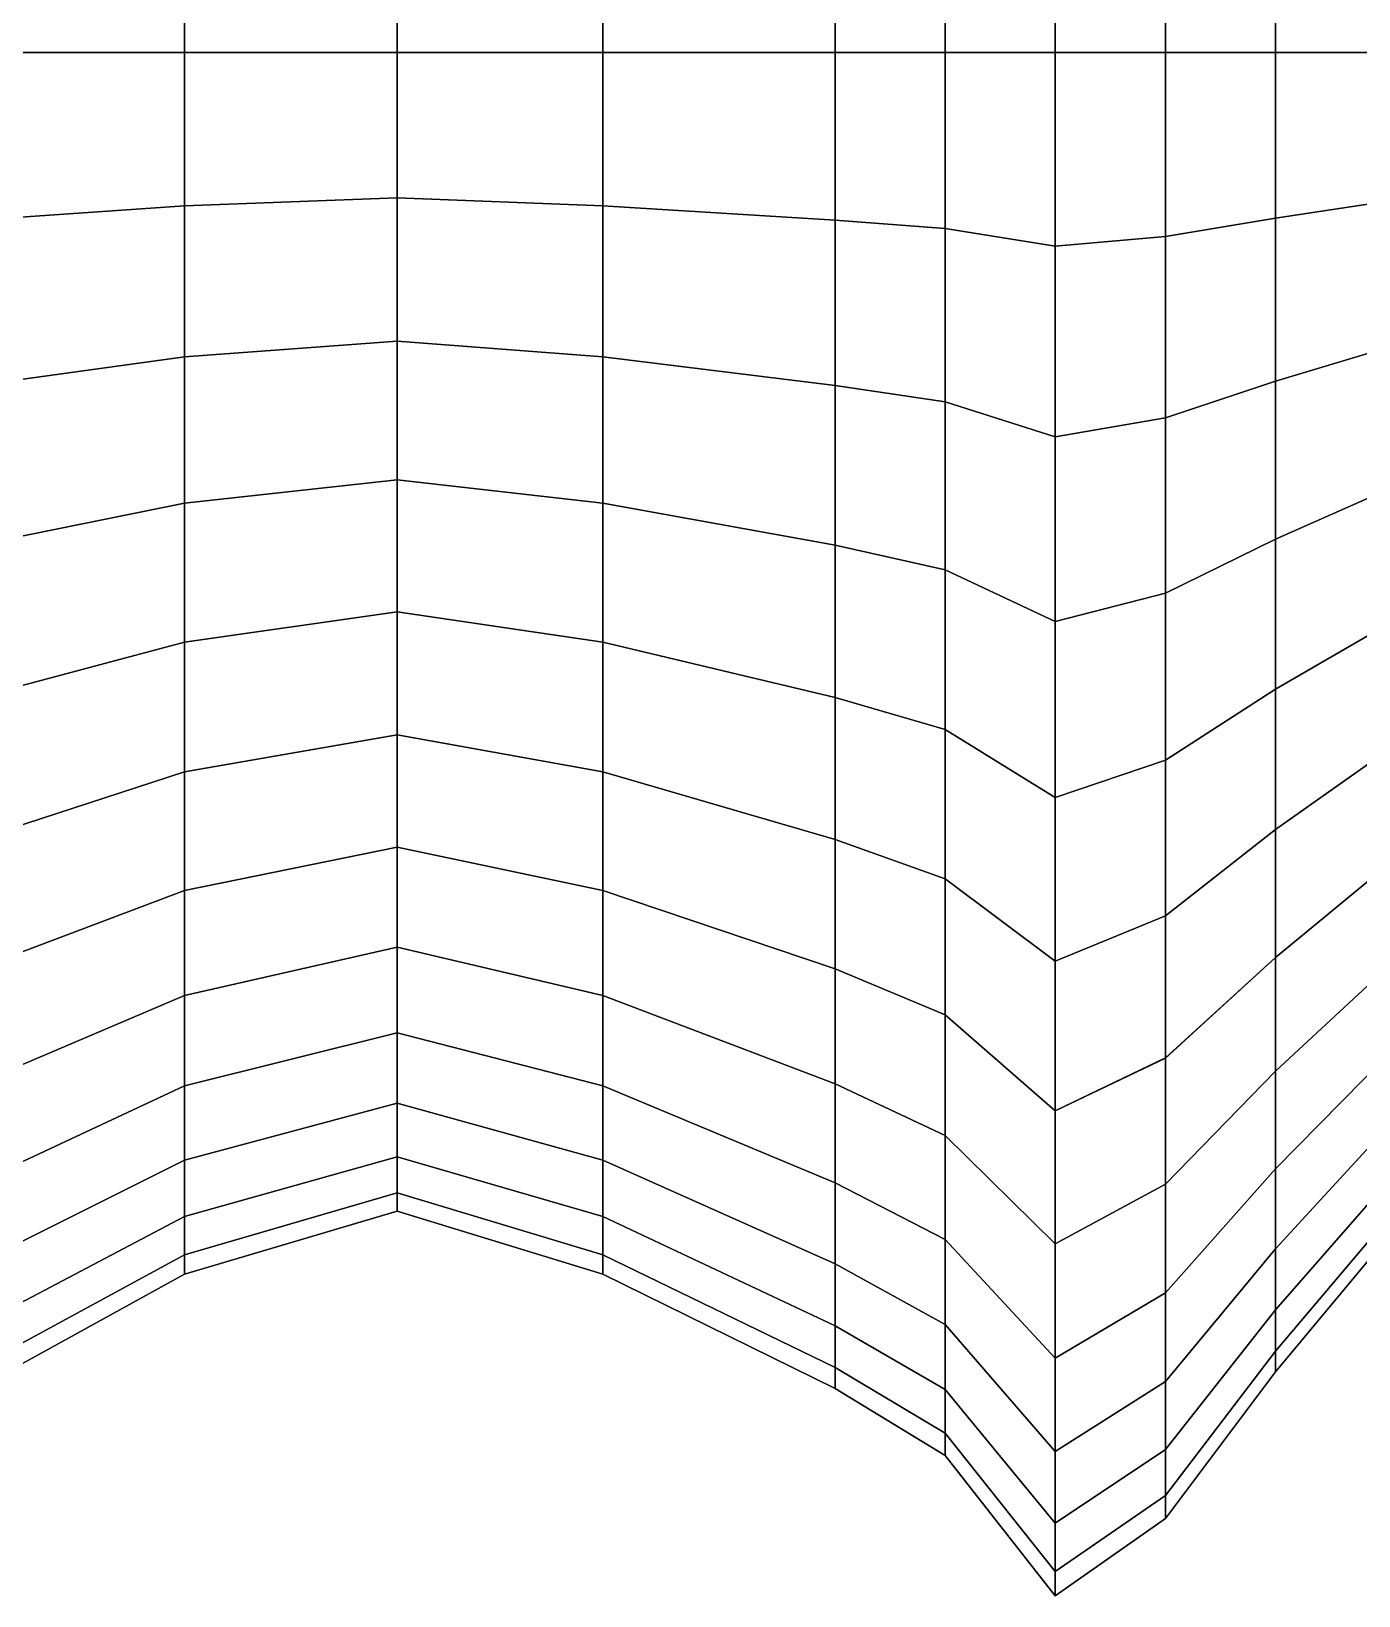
# Model space of a CAD drawing. Extents: x -4.7 to 8.2, y 0.4 to 1.1.
# Drawn here: x 7.7063 to 7.9437, y 0.4828 to 0.7627 of the extents above; entities that cross this region are included whole.
import ezdxf

# ---------------------------------------------------------------- set-up
doc = ezdxf.new("R2010")
doc.units = 0

msp = doc.modelspace()

# ---------------------------------------------------------------- linework, layer by layer
at = {"layer": 'polySurface8', "color": 253}
for points in [[(7.86979, 0.75889, 2.00209), (7.86979, 0.79041, 2.00407), (7.88947, 0.79356, 1.97912), (7.88947, 0.75889, 1.97694)], [(7.86979, 0.79041, 2.50304), (7.86979, 0.75889, 2.50502), (7.88947, 0.75889, 2.53017), (7.88947, 0.79356, 2.52799)], [(7.88947, 0.75889, 1.97694), (7.88947, 0.79356, 1.97912), (7.90916, 0.79183, 1.99284), (7.90916, 0.75889, 1.99077)], [(7.88947, 0.79356, 2.52799), (7.88947, 0.75889, 2.53017), (7.90916, 0.75889, 2.51634), (7.90916, 0.79183, 2.51426)], [(7.8501, 0.75889, 2.01406), (7.8501, 0.78891, 2.01595), (7.86979, 0.79041, 2.00407), (7.86979, 0.75889, 2.00209)], [(7.8501, 0.78891, 2.49116), (7.8501, 0.75889, 2.49304), (7.86979, 0.75889, 2.50502), (7.86979, 0.79041, 2.50304)], [(7.90916, 0.75889, 1.99077), (7.90916, 0.79183, 1.99284), (7.92884, 0.78853, 2.01891), (7.92884, 0.75889, 2.01705)], [(7.90916, 0.79183, 2.51426), (7.90916, 0.75889, 2.51634), (7.92884, 0.75889, 2.49006), (7.92884, 0.78853, 2.48819)], [(7.69654, 0.75889, 2.01406), (7.69654, 0.78891, 2.01595), (7.73373, 0.78634, 2.03629), (7.73373, 0.75889, 2.03457)], [(7.69654, 0.78891, 2.49116), (7.69654, 0.75889, 2.49305), (7.73373, 0.75889, 2.47254), (7.73373, 0.78634, 2.47081)], [(7.73373, 0.75889, 2.03457), (7.73373, 0.78634, 2.03629), (7.77175, 0.78493, 2.04748), (7.77175, 0.75889, 2.04585)], [(7.73373, 0.78634, 2.47081), (7.73373, 0.75889, 2.47254), (7.77175, 0.75889, 2.46126), (7.77175, 0.78493, 2.45962)], [(7.77175, 0.75889, 2.04585), (7.77175, 0.78493, 2.04748), (7.80853, 0.78634, 2.03629), (7.80853, 0.75889, 2.03457)], [(7.77175, 0.78493, 2.45962), (7.77175, 0.75889, 2.46126), (7.80853, 0.75889, 2.47254), (7.80853, 0.78634, 2.47081)], [(7.80853, 0.75889, 2.03457), (7.80853, 0.78634, 2.03629), (7.8501, 0.78891, 2.01595), (7.8501, 0.75889, 2.01406)], [(7.80853, 0.78634, 2.47081), (7.80853, 0.75889, 2.47254), (7.8501, 0.75889, 2.49304), (7.8501, 0.78891, 2.49116)], [(7.92884, 0.75889, 2.01705), (7.92884, 0.78853, 2.01891), (7.94853, 0.78557, 2.04238), (7.94853, 0.75889, 2.0407)], [(7.92884, 0.78853, 2.48819), (7.92884, 0.75889, 2.49006), (7.94853, 0.75889, 2.46641), (7.94853, 0.78557, 2.46473)], [(7.69654, 0.72888, 2.01595), (7.69654, 0.75889, 2.01406), (7.73373, 0.75889, 2.03457), (7.73373, 0.73145, 2.03629)], [(7.69654, 0.75889, 2.49305), (7.69654, 0.72888, 2.49116), (7.73373, 0.73145, 2.47081), (7.73373, 0.75889, 2.47254)], [(7.73373, 0.73145, 2.03629), (7.73373, 0.75889, 2.03457), (7.77175, 0.75889, 2.04585), (7.77175, 0.73286, 2.04748)], [(7.73373, 0.75889, 2.47254), (7.73373, 0.73145, 2.47081), (7.77175, 0.73286, 2.45962), (7.77175, 0.75889, 2.46126)], [(7.77175, 0.73286, 2.04748), (7.77175, 0.75889, 2.04585), (7.80853, 0.75889, 2.03457), (7.80853, 0.73145, 2.03629)], [(7.77175, 0.75889, 2.46126), (7.77175, 0.73286, 2.45962), (7.80853, 0.73145, 2.47081), (7.80853, 0.75889, 2.47254)], [(7.80853, 0.73145, 2.03629), (7.80853, 0.75889, 2.03457), (7.8501, 0.75889, 2.01406), (7.8501, 0.72888, 2.01595)], [(7.80853, 0.75889, 2.47254), (7.80853, 0.73145, 2.47081), (7.8501, 0.72888, 2.49116), (7.8501, 0.75889, 2.49304)], [(7.8501, 0.72888, 2.01595), (7.8501, 0.75889, 2.01406), (7.86979, 0.75889, 2.00209), (7.86979, 0.72737, 2.00407)], [(7.8501, 0.75889, 2.49304), (7.8501, 0.72888, 2.49116), (7.86979, 0.72738, 2.50304), (7.86979, 0.75889, 2.50502)], [(7.86979, 0.72737, 2.00407), (7.86979, 0.75889, 2.00209), (7.88947, 0.75889, 1.97694), (7.88947, 0.72422, 1.97912)], [(7.86979, 0.75889, 2.50502), (7.86979, 0.72738, 2.50304), (7.88947, 0.72422, 2.52799), (7.88947, 0.75889, 2.53017)], [(7.88947, 0.72422, 1.97912), (7.88947, 0.75889, 1.97694), (7.90916, 0.75889, 1.99077), (7.90916, 0.72596, 1.99284)], [(7.88947, 0.75889, 2.53017), (7.88947, 0.72422, 2.52799), (7.90916, 0.72596, 2.51426), (7.90916, 0.75889, 2.51634)], [(7.90916, 0.72596, 1.99284), (7.90916, 0.75889, 1.99077), (7.92884, 0.75889, 2.01705), (7.92884, 0.72925, 2.01891)], [(7.90916, 0.75889, 2.51634), (7.90916, 0.72596, 2.51426), (7.92884, 0.72925, 2.48819), (7.92884, 0.75889, 2.49006)], [(7.92884, 0.72925, 2.01891), (7.92884, 0.75889, 2.01705), (7.94853, 0.75889, 2.0407), (7.94853, 0.73221, 2.04238)], [(7.92884, 0.75889, 2.49006), (7.92884, 0.72925, 2.48819), (7.94853, 0.73222, 2.46473), (7.94853, 0.75889, 2.46641)], [(7.69654, 0.69933, 2.02158), (7.69654, 0.72888, 2.01595), (7.73373, 0.73145, 2.03629), (7.73373, 0.70443, 2.04145)], [(7.69654, 0.72888, 2.49116), (7.69654, 0.69933, 2.48552), (7.73373, 0.70443, 2.46566), (7.73373, 0.73145, 2.47081)], [(7.73373, 0.70443, 2.04145), (7.73373, 0.73145, 2.03629), (7.77175, 0.73286, 2.04748), (7.77175, 0.70724, 2.05237)], [(7.73373, 0.73145, 2.47081), (7.73373, 0.70443, 2.46566), (7.77175, 0.70724, 2.45473), (7.77175, 0.73286, 2.45962)], [(7.77175, 0.70724, 2.05237), (7.77175, 0.73286, 2.04748), (7.80853, 0.73145, 2.03629), (7.80853, 0.70443, 2.04145)], [(7.77175, 0.73286, 2.45962), (7.77175, 0.70724, 2.45473), (7.80853, 0.70443, 2.46566), (7.80853, 0.73145, 2.47081)], [(7.80853, 0.70443, 2.04145), (7.80853, 0.73145, 2.03629), (7.8501, 0.72888, 2.01595), (7.8501, 0.69933, 2.02158)], [(7.80853, 0.73145, 2.47081), (7.80853, 0.70443, 2.46566), (7.8501, 0.69933, 2.48552), (7.8501, 0.72888, 2.49116)], [(7.92884, 0.72925, 2.48819), (7.92884, 0.70008, 2.48263), (7.94853, 0.70596, 2.45972), (7.94853, 0.73222, 2.46473)], [(7.92884, 0.70008, 2.02448), (7.92884, 0.72925, 2.01891), (7.94853, 0.73221, 2.04238), (7.94853, 0.70596, 2.04738)], [(7.8501, 0.69933, 2.02158), (7.8501, 0.72888, 2.01595), (7.86979, 0.72737, 2.00407), (7.86979, 0.69636, 2.00999)], [(7.8501, 0.72888, 2.49116), (7.8501, 0.69933, 2.48552), (7.86979, 0.69636, 2.49712), (7.86979, 0.72738, 2.50304)], [(7.90916, 0.69354, 1.99902), (7.90916, 0.72596, 1.99284), (7.92884, 0.72925, 2.01891), (7.92884, 0.70008, 2.02448)], [(7.90916, 0.72596, 2.51426), (7.90916, 0.69354, 2.50808), (7.92884, 0.70008, 2.48263), (7.92884, 0.72925, 2.48819)], [(7.86979, 0.72738, 2.50304), (7.86979, 0.69636, 2.49712), (7.88947, 0.6901, 2.52148), (7.88947, 0.72422, 2.52799)], [(7.86979, 0.69636, 2.00999), (7.86979, 0.72737, 2.00407), (7.88947, 0.72422, 1.97912), (7.88947, 0.6901, 1.98563)], [(7.88947, 0.6901, 1.98563), (7.88947, 0.72422, 1.97912), (7.90916, 0.72596, 1.99284), (7.90916, 0.69354, 1.99902)], [(7.88947, 0.72422, 2.52799), (7.88947, 0.6901, 2.52148), (7.90916, 0.69354, 2.50808), (7.90916, 0.72596, 2.51426)], [(7.73373, 0.70443, 2.46566), (7.73373, 0.67828, 2.45716), (7.77175, 0.68243, 2.44667), (7.77175, 0.70724, 2.45473)], [(7.73373, 0.67828, 2.04994), (7.73373, 0.70443, 2.04145), (7.77175, 0.70724, 2.05237), (7.77175, 0.68243, 2.06043)], [(7.77175, 0.70724, 2.45473), (7.77175, 0.68243, 2.44667), (7.80853, 0.67828, 2.45716), (7.80853, 0.70443, 2.46566)], [(7.77175, 0.68243, 2.06043), (7.77175, 0.70724, 2.05237), (7.80853, 0.70443, 2.04145), (7.80853, 0.67828, 2.04994)], [(7.92884, 0.70008, 2.48263), (7.92884, 0.67183, 2.47345), (7.94853, 0.68054, 2.45146), (7.94853, 0.70596, 2.45972)], [(7.92884, 0.67183, 2.03366), (7.92884, 0.70008, 2.02448), (7.94853, 0.70596, 2.04738), (7.94853, 0.68054, 2.05564)], [(7.69654, 0.69933, 2.48552), (7.69654, 0.67073, 2.47623), (7.73373, 0.67828, 2.45716), (7.73373, 0.70443, 2.46566)], [(7.69654, 0.67073, 2.03088), (7.69654, 0.69933, 2.02158), (7.73373, 0.70443, 2.04145), (7.73373, 0.67828, 2.04994)], [(7.80853, 0.70443, 2.46566), (7.80853, 0.67828, 2.45716), (7.8501, 0.67073, 2.47623), (7.8501, 0.69933, 2.48552)], [(7.80853, 0.67828, 2.04994), (7.80853, 0.70443, 2.04145), (7.8501, 0.69933, 2.02158), (7.8501, 0.67073, 2.03088)], [(7.90916, 0.69354, 2.50808), (7.90916, 0.66216, 2.49788), (7.92884, 0.67183, 2.47345), (7.92884, 0.70008, 2.48263)], [(7.90916, 0.66216, 2.00922), (7.90916, 0.69354, 1.99902), (7.92884, 0.70008, 2.02448), (7.92884, 0.67183, 2.03366)], [(7.8501, 0.69933, 2.48552), (7.8501, 0.67073, 2.47623), (7.86979, 0.66632, 2.48736), (7.86979, 0.69636, 2.49712)], [(7.8501, 0.67073, 2.03088), (7.8501, 0.69933, 2.02158), (7.86979, 0.69636, 2.00999), (7.86979, 0.66632, 2.01974)], [(7.86979, 0.69636, 2.49712), (7.86979, 0.66632, 2.48736), (7.88947, 0.65706, 2.51074), (7.88947, 0.6901, 2.52148)], [(7.86979, 0.66632, 2.01974), (7.86979, 0.69636, 2.00999), (7.88947, 0.6901, 1.98563), (7.88947, 0.65706, 1.99636)], [(7.88947, 0.6901, 2.52148), (7.88947, 0.65706, 2.51074), (7.90916, 0.66216, 2.49788), (7.90916, 0.69354, 2.50808)], [(7.88947, 0.65706, 1.99636), (7.88947, 0.6901, 1.98563), (7.90916, 0.69354, 1.99902), (7.90916, 0.66216, 2.00922)], [(7.73373, 0.67828, 2.45716), (7.73373, 0.6534, 2.44545), (7.77175, 0.65883, 2.43557), (7.77175, 0.68243, 2.44667)], [(7.73373, 0.6534, 2.06165), (7.73373, 0.67828, 2.04994), (7.77175, 0.68243, 2.06043), (7.77174, 0.65883, 2.07154)], [(7.77174, 0.65883, 2.07154), (7.77175, 0.68243, 2.06043), (7.80853, 0.67828, 2.04994), (7.80853, 0.6534, 2.06165)], [(7.77175, 0.68243, 2.44667), (7.77175, 0.65883, 2.43557), (7.80853, 0.6534, 2.44545), (7.80853, 0.67828, 2.45716)], [(7.92884, 0.67183, 2.47345), (7.92884, 0.64496, 2.4608), (7.94853, 0.65635, 2.44008), (7.94853, 0.68054, 2.45146)], [(7.92884, 0.64496, 2.0463), (7.92884, 0.67183, 2.03366), (7.94853, 0.68054, 2.05564), (7.94853, 0.65635, 2.06703)], [(7.69654, 0.67073, 2.47623), (7.69654, 0.64352, 2.46342), (7.73373, 0.6534, 2.44545), (7.73373, 0.67828, 2.45716)], [(7.69654, 0.64352, 2.04368), (7.69654, 0.67073, 2.03088), (7.73373, 0.67828, 2.04994), (7.73373, 0.6534, 2.06165)], [(7.80853, 0.67828, 2.45716), (7.80853, 0.6534, 2.44545), (7.8501, 0.64352, 2.46342), (7.8501, 0.67073, 2.47623)], [(7.80853, 0.6534, 2.06165), (7.80853, 0.67828, 2.04994), (7.8501, 0.67073, 2.03088), (7.8501, 0.64352, 2.04368)], [(7.90916, 0.66216, 2.49788), (7.90916, 0.6323, 2.48383), (7.92884, 0.64496, 2.4608), (7.92884, 0.67183, 2.47345)], [(7.90916, 0.6323, 2.02327), (7.90916, 0.66216, 2.00922), (7.92884, 0.67183, 2.03366), (7.92884, 0.64496, 2.0463)], [(7.8501, 0.67073, 2.47623), (7.8501, 0.64352, 2.46342), (7.86979, 0.63775, 2.47391), (7.86979, 0.66632, 2.48736)], [(7.8501, 0.64352, 2.04368), (7.8501, 0.67073, 2.03088), (7.86979, 0.66632, 2.01974), (7.86979, 0.63775, 2.03319)], [(7.86979, 0.66632, 2.48736), (7.86979, 0.63775, 2.47391), (7.88947, 0.62563, 2.49595), (7.88947, 0.65706, 2.51074)], [(7.86979, 0.63775, 2.03319), (7.86979, 0.66632, 2.01974), (7.88947, 0.65706, 1.99636), (7.88947, 0.62563, 2.01115)], [(7.88947, 0.65706, 2.51074), (7.88947, 0.62563, 2.49595), (7.90916, 0.6323, 2.48383), (7.90916, 0.66216, 2.49788)], [(7.88947, 0.62563, 2.01115), (7.88947, 0.65706, 1.99636), (7.90916, 0.66216, 2.00922), (7.90916, 0.6323, 2.02327)], [(7.73373, 0.6534, 2.44545), (7.73373, 0.63018, 2.43072), (7.77175, 0.63681, 2.42159), (7.77175, 0.65883, 2.43557)], [(7.73373, 0.63018, 2.07639), (7.73373, 0.6534, 2.06165), (7.77174, 0.65883, 2.07154), (7.77174, 0.63681, 2.08551)], [(7.77174, 0.63681, 2.08551), (7.77174, 0.65883, 2.07154), (7.80853, 0.6534, 2.06165), (7.80853, 0.63018, 2.07639)], [(7.77175, 0.65883, 2.43557), (7.77175, 0.63681, 2.42159), (7.80853, 0.63018, 2.43072), (7.80853, 0.6534, 2.44545)], [(7.92884, 0.64496, 2.4608), (7.92884, 0.61988, 2.44489), (7.94853, 0.63378, 2.42576), (7.94853, 0.65635, 2.44008)], [(7.92884, 0.61988, 2.06222), (7.92884, 0.64496, 2.0463), (7.94853, 0.65635, 2.06703), (7.94853, 0.63378, 2.08135)], [(7.69654, 0.64352, 2.46342), (7.69654, 0.61812, 2.44731), (7.73373, 0.63018, 2.43072), (7.73373, 0.6534, 2.44545)], [(7.69654, 0.61812, 2.0598), (7.69654, 0.64352, 2.04368), (7.73373, 0.6534, 2.06165), (7.73373, 0.63018, 2.07639)], [(7.80853, 0.6534, 2.44545), (7.80853, 0.63018, 2.43072), (7.8501, 0.61812, 2.44731), (7.8501, 0.64352, 2.46342)], [(7.80853, 0.63018, 2.07639), (7.80853, 0.6534, 2.06165), (7.8501, 0.64352, 2.04368), (7.8501, 0.61812, 2.0598)], [(7.90916, 0.6323, 2.48383), (7.90916, 0.60443, 2.46615), (7.92884, 0.61988, 2.44489), (7.92884, 0.64496, 2.4608)], [(7.90916, 0.60443, 2.04096), (7.90916, 0.6323, 2.02327), (7.92884, 0.64496, 2.0463), (7.92884, 0.61988, 2.06222)], [(7.8501, 0.64352, 2.46342), (7.8501, 0.61812, 2.44731), (7.86979, 0.61108, 2.45699), (7.86979, 0.63775, 2.47391)], [(7.8501, 0.61812, 2.0598), (7.8501, 0.64352, 2.04368), (7.86979, 0.63775, 2.03319), (7.86979, 0.61108, 2.05011)], [(7.73373, 0.63018, 2.43072), (7.73373, 0.60899, 2.41319), (7.77175, 0.61671, 2.40496), (7.77175, 0.63681, 2.42159)], [(7.73373, 0.60899, 2.09392), (7.73373, 0.63018, 2.07639), (7.77174, 0.63681, 2.08551), (7.77174, 0.61671, 2.10214)], [(7.77174, 0.61671, 2.10214), (7.77174, 0.63681, 2.08551), (7.80853, 0.63018, 2.07639), (7.80853, 0.60899, 2.09392)], [(7.77175, 0.63681, 2.42159), (7.77175, 0.61671, 2.40496), (7.80853, 0.60899, 2.41319), (7.80853, 0.63018, 2.43072)], [(7.86979, 0.63775, 2.47391), (7.86979, 0.61108, 2.45699), (7.88947, 0.5963, 2.47734), (7.88947, 0.62563, 2.49595)], [(7.86979, 0.61108, 2.05011), (7.86979, 0.63775, 2.03319), (7.88947, 0.62563, 2.01115), (7.88947, 0.5963, 2.02977)], [(7.92884, 0.61988, 2.44489), (7.92884, 0.59699, 2.42596), (7.94853, 0.61318, 2.40872), (7.94853, 0.63378, 2.42576)], [(7.92884, 0.59699, 2.08115), (7.92884, 0.61988, 2.06222), (7.94853, 0.63378, 2.08135), (7.94853, 0.61318, 2.09839)], [(7.69654, 0.61812, 2.44731), (7.69654, 0.59495, 2.42814), (7.73373, 0.60899, 2.41319), (7.73373, 0.63018, 2.43072)], [(7.69654, 0.59495, 2.07897), (7.69654, 0.61812, 2.0598), (7.73373, 0.63018, 2.07639), (7.73373, 0.60899, 2.09392)], [(7.80853, 0.63018, 2.43072), (7.80853, 0.60899, 2.41319), (7.8501, 0.59495, 2.42813), (7.8501, 0.61812, 2.44731)], [(7.80853, 0.60899, 2.09392), (7.80853, 0.63018, 2.07639), (7.8501, 0.61812, 2.0598), (7.8501, 0.59495, 2.07897)], [(7.88947, 0.62563, 2.49595), (7.88947, 0.5963, 2.47734), (7.90916, 0.60443, 2.46615), (7.90916, 0.6323, 2.48383)], [(7.88947, 0.5963, 2.02977), (7.88947, 0.62563, 2.01115), (7.90916, 0.6323, 2.02327), (7.90916, 0.60443, 2.04096)], [(7.90916, 0.60443, 2.46615), (7.90916, 0.57901, 2.44511), (7.92884, 0.59699, 2.42596), (7.92884, 0.61988, 2.44489)], [(7.90916, 0.579, 2.06199), (7.90916, 0.60443, 2.04096), (7.92884, 0.61988, 2.06222), (7.92884, 0.59699, 2.08115)], [(7.73373, 0.60899, 2.41319), (7.73373, 0.59016, 2.39314), (7.77175, 0.59885, 2.38595), (7.77175, 0.61671, 2.40496)], [(7.73373, 0.59016, 2.11397), (7.73373, 0.60899, 2.09392), (7.77174, 0.61671, 2.10214), (7.77174, 0.59885, 2.12116)], [(7.77174, 0.59885, 2.12116), (7.77174, 0.61671, 2.10214), (7.80853, 0.60899, 2.09392), (7.80853, 0.59016, 2.11397)], [(7.77175, 0.61671, 2.40496), (7.77175, 0.59885, 2.38595), (7.80853, 0.59016, 2.39314), (7.80853, 0.60899, 2.41319)], [(7.8501, 0.61812, 2.44731), (7.8501, 0.59495, 2.42813), (7.86979, 0.58675, 2.43686), (7.86979, 0.61108, 2.45699)], [(7.8501, 0.59495, 2.07897), (7.8501, 0.61812, 2.0598), (7.86979, 0.61108, 2.05011), (7.86979, 0.58675, 2.07024)], [(7.92884, 0.59699, 2.42596), (7.92884, 0.57666, 2.40431), (7.94853, 0.59489, 2.38923), (7.94853, 0.61318, 2.40872)], [(7.92884, 0.57666, 2.1028), (7.92884, 0.59699, 2.08115), (7.94853, 0.61318, 2.09839), (7.94853, 0.59489, 2.11787)], [(7.86979, 0.61108, 2.45699), (7.86979, 0.58675, 2.43686), (7.88947, 0.56954, 2.45519), (7.88947, 0.5963, 2.47734)], [(7.86979, 0.58675, 2.07024), (7.86979, 0.61108, 2.05011), (7.88947, 0.5963, 2.02977), (7.88947, 0.56954, 2.05191)], [(7.69654, 0.59495, 2.42814), (7.69654, 0.57436, 2.40621), (7.73373, 0.59016, 2.39314), (7.73373, 0.60899, 2.41319)], [(7.69654, 0.57436, 2.10089), (7.69654, 0.59495, 2.07897), (7.73373, 0.60899, 2.09392), (7.73373, 0.59016, 2.11397)], [(7.80853, 0.60899, 2.41319), (7.80853, 0.59016, 2.39314), (7.8501, 0.57436, 2.40621), (7.8501, 0.59495, 2.42813)], [(7.80853, 0.59016, 2.11397), (7.80853, 0.60899, 2.09392), (7.8501, 0.59495, 2.07897), (7.8501, 0.57436, 2.10089)], [(7.88947, 0.5963, 2.47734), (7.88947, 0.56954, 2.45519), (7.90916, 0.57901, 2.44511), (7.90916, 0.60443, 2.46615)], [(7.88947, 0.56954, 2.05191), (7.88947, 0.5963, 2.02977), (7.90916, 0.60443, 2.04096), (7.90916, 0.579, 2.06199)], [(7.73373, 0.59016, 2.39314), (7.73373, 0.574, 2.37089), (7.77175, 0.58352, 2.36485), (7.77175, 0.59885, 2.38595)], [(7.73373, 0.574, 2.13621), (7.73373, 0.59016, 2.11397), (7.77174, 0.59885, 2.12116), (7.77174, 0.58352, 2.14226)], [(7.77174, 0.58352, 2.14226), (7.77174, 0.59885, 2.12116), (7.80853, 0.59016, 2.11397), (7.80853, 0.574, 2.13621)], [(7.77175, 0.59885, 2.38595), (7.77175, 0.58352, 2.36485), (7.80853, 0.574, 2.37089), (7.80853, 0.59016, 2.39314)], [(7.90916, 0.57901, 2.44511), (7.90916, 0.55642, 2.42106), (7.92884, 0.57666, 2.40431), (7.92884, 0.59699, 2.42596)], [(7.90916, 0.55641, 2.08605), (7.90916, 0.579, 2.06199), (7.92884, 0.59699, 2.08115), (7.92884, 0.57666, 2.1028)], [(7.8501, 0.59495, 2.42813), (7.8501, 0.57436, 2.40621), (7.86979, 0.56513, 2.41384), (7.86979, 0.58675, 2.43686)], [(7.8501, 0.57436, 2.10089), (7.8501, 0.59495, 2.07897), (7.86979, 0.58675, 2.07024), (7.86979, 0.56513, 2.09326)], [(7.92884, 0.57666, 2.40431), (7.92884, 0.55921, 2.38028), (7.94853, 0.57917, 2.36761), (7.94853, 0.59489, 2.38923)], [(7.92884, 0.5592, 2.12683), (7.92884, 0.57666, 2.1028), (7.94853, 0.59489, 2.11787), (7.94853, 0.57917, 2.1395)], [(7.69654, 0.57436, 2.40621), (7.69654, 0.55668, 2.38188), (7.73373, 0.574, 2.37089), (7.73373, 0.59016, 2.39314)], [(7.69654, 0.55668, 2.12523), (7.69654, 0.57436, 2.10089), (7.73373, 0.59016, 2.11397), (7.73373, 0.574, 2.13621)], [(7.80853, 0.59016, 2.39314), (7.80853, 0.574, 2.37089), (7.8501, 0.55668, 2.38188), (7.8501, 0.57436, 2.40621)], [(7.80853, 0.574, 2.13621), (7.80853, 0.59016, 2.11397), (7.8501, 0.57436, 2.10089), (7.8501, 0.55668, 2.12523)], [(7.86979, 0.58675, 2.43686), (7.86979, 0.56513, 2.41384), (7.88947, 0.54576, 2.42987), (7.88947, 0.56954, 2.45519)], [(7.86979, 0.56513, 2.09326), (7.86979, 0.58675, 2.07024), (7.88947, 0.56954, 2.05191), (7.88947, 0.54576, 2.07723)], [(7.73373, 0.574, 2.37089), (7.73373, 0.56075, 2.34679), (7.77175, 0.57095, 2.34199), (7.77175, 0.58352, 2.36485)], [(7.73373, 0.56075, 2.16031), (7.73373, 0.574, 2.13621), (7.77174, 0.58352, 2.14226), (7.77175, 0.57095, 2.16512)], [(7.77175, 0.57095, 2.16512), (7.77174, 0.58352, 2.14226), (7.80853, 0.574, 2.13621), (7.80853, 0.56075, 2.16031)], [(7.77175, 0.58352, 2.36485), (7.77175, 0.57095, 2.34199), (7.80853, 0.56075, 2.34679), (7.80853, 0.574, 2.37089)], [(7.88947, 0.56954, 2.45519), (7.88947, 0.54576, 2.42987), (7.90916, 0.55642, 2.42106), (7.90916, 0.57901, 2.44511)], [(7.88947, 0.54576, 2.07723), (7.88947, 0.56954, 2.05191), (7.90916, 0.579, 2.06199), (7.90916, 0.55641, 2.08605)], [(7.90916, 0.55642, 2.42106), (7.90916, 0.53702, 2.39436), (7.92884, 0.55921, 2.38028), (7.92884, 0.57666, 2.40431)], [(7.90916, 0.53702, 2.11275), (7.90916, 0.55641, 2.08605), (7.92884, 0.57666, 2.1028), (7.92884, 0.5592, 2.12683)], [(7.92884, 0.55921, 2.38028), (7.92884, 0.5449, 2.35425), (7.94853, 0.5663, 2.34418), (7.94853, 0.57917, 2.36761)], [(7.92884, 0.5449, 2.15285), (7.92884, 0.5592, 2.12683), (7.94853, 0.57917, 2.1395), (7.94853, 0.5663, 2.16292)], [(7.69654, 0.55668, 2.38188), (7.69654, 0.54219, 2.35552), (7.73373, 0.56075, 2.34679), (7.73373, 0.574, 2.37089)], [(7.69654, 0.54219, 2.15158), (7.69654, 0.55668, 2.12523), (7.73373, 0.574, 2.13621), (7.73373, 0.56075, 2.16031)], [(7.80853, 0.574, 2.37089), (7.80853, 0.56075, 2.34679), (7.8501, 0.54219, 2.35552), (7.8501, 0.55668, 2.38188)], [(7.80853, 0.56075, 2.16031), (7.80853, 0.574, 2.13621), (7.8501, 0.55668, 2.12523), (7.8501, 0.54219, 2.15158)], [(7.8501, 0.57436, 2.40621), (7.8501, 0.55668, 2.38188), (7.86979, 0.54657, 2.3883), (7.86979, 0.56513, 2.41384)], [(7.8501, 0.55668, 2.12523), (7.8501, 0.57436, 2.10089), (7.86979, 0.56513, 2.09326), (7.86979, 0.54657, 2.11881)], [(7.73373, 0.56075, 2.34679), (7.73373, 0.55063, 2.32122), (7.77175, 0.56135, 2.31774), (7.77175, 0.57095, 2.34199)], [(7.73373, 0.55063, 2.18588), (7.73373, 0.56075, 2.16031), (7.77175, 0.57095, 2.16512), (7.77175, 0.56135, 2.18937)], [(7.77175, 0.57095, 2.34199), (7.77175, 0.56135, 2.31774), (7.80853, 0.55063, 2.32122), (7.80853, 0.56075, 2.34679)], [(7.77175, 0.56135, 2.18937), (7.77175, 0.57095, 2.16512), (7.80853, 0.56075, 2.16031), (7.80853, 0.55063, 2.18588)], [(7.92884, 0.5449, 2.35425), (7.92884, 0.53396, 2.32664), (7.94853, 0.55646, 2.31933), (7.94853, 0.5663, 2.34418)], [(7.92884, 0.53396, 2.18047), (7.92884, 0.5449, 2.15285), (7.94853, 0.5663, 2.16292), (7.94853, 0.55646, 2.18778)], [(7.86979, 0.56513, 2.41384), (7.86979, 0.54657, 2.3883), (7.88947, 0.52534, 2.40177), (7.88947, 0.54576, 2.42987)], [(7.86979, 0.54657, 2.11881), (7.86979, 0.56513, 2.09326), (7.88947, 0.54576, 2.07723), (7.88947, 0.52534, 2.10533)], [(7.69654, 0.54219, 2.35552), (7.69654, 0.53112, 2.32756), (7.73373, 0.55063, 2.32122), (7.73373, 0.56075, 2.34679)], [(7.69654, 0.53112, 2.17955), (7.69654, 0.54219, 2.15158), (7.73373, 0.56075, 2.16031), (7.73373, 0.55063, 2.18588)], [(7.73373, 0.55063, 2.32122), (7.73373, 0.54379, 2.29459), (7.77175, 0.55487, 2.29247), (7.77175, 0.56135, 2.31774)], [(7.73373, 0.54379, 2.21252), (7.73373, 0.55063, 2.18588), (7.77175, 0.56135, 2.18937), (7.77175, 0.55487, 2.21463)], [(7.77175, 0.56135, 2.31774), (7.77175, 0.55487, 2.29247), (7.80853, 0.54379, 2.29459), (7.80853, 0.55063, 2.32122)], [(7.77175, 0.55487, 2.21463), (7.77175, 0.56135, 2.18937), (7.80853, 0.55063, 2.18588), (7.80853, 0.54379, 2.21252)], [(7.80853, 0.56075, 2.34679), (7.80853, 0.55063, 2.32122), (7.8501, 0.53112, 2.32756), (7.8501, 0.54219, 2.35552)], [(7.80853, 0.55063, 2.18588), (7.80853, 0.56075, 2.16031), (7.8501, 0.54219, 2.15158), (7.8501, 0.53112, 2.17954)], [(7.90916, 0.53702, 2.39436), (7.90916, 0.52112, 2.36544), (7.92884, 0.5449, 2.35425), (7.92884, 0.55921, 2.38028)], [(7.90916, 0.52112, 2.14166), (7.90916, 0.53702, 2.11275), (7.92884, 0.5592, 2.12683), (7.92884, 0.5449, 2.15285)], [(7.73373, 0.54379, 2.29459), (7.73373, 0.54034, 2.2673), (7.77175, 0.5516, 2.26659), (7.77175, 0.55487, 2.29247)], [(7.73373, 0.54034, 2.2398), (7.73373, 0.54379, 2.21252), (7.77175, 0.55487, 2.21463), (7.77175, 0.5516, 2.24051)], [(7.77175, 0.55487, 2.29247), (7.77175, 0.5516, 2.26659), (7.80853, 0.54034, 2.2673), (7.80853, 0.54379, 2.29459)], [(7.77175, 0.5516, 2.24051), (7.77175, 0.55487, 2.21463), (7.80853, 0.54379, 2.21252), (7.80853, 0.54034, 2.2398)], [(7.8501, 0.55668, 2.38188), (7.8501, 0.54219, 2.35552), (7.86979, 0.53136, 2.36062), (7.86979, 0.54657, 2.3883)], [(7.8501, 0.54219, 2.15158), (7.8501, 0.55668, 2.12523), (7.86979, 0.54657, 2.11881), (7.86979, 0.53136, 2.14648)], [(7.88947, 0.54576, 2.42987), (7.88947, 0.52534, 2.40177), (7.90916, 0.53702, 2.39436), (7.90916, 0.55642, 2.42106)], [(7.88947, 0.52534, 2.10533), (7.88947, 0.54576, 2.07723), (7.90916, 0.55641, 2.08605), (7.90916, 0.53702, 2.11275)], [(7.92884, 0.53396, 2.32664), (7.92884, 0.52658, 2.29787), (7.94853, 0.54981, 2.29344), (7.94853, 0.55646, 2.31933)], [(7.92884, 0.52658, 2.20924), (7.92884, 0.53396, 2.18047), (7.94853, 0.55646, 2.18778), (7.94853, 0.54981, 2.21367)], [(7.73373, 0.54034, 2.2673), (7.73373, 0.54034, 2.2398), (7.77175, 0.5516, 2.24051), (7.77175, 0.5516, 2.26659)], [(7.77175, 0.5516, 2.26659), (7.77175, 0.5516, 2.24051), (7.80853, 0.54034, 2.2398), (7.80853, 0.54034, 2.2673)], [(7.69654, 0.53112, 2.32756), (7.69654, 0.52364, 2.29843), (7.73373, 0.54379, 2.29459), (7.73373, 0.55063, 2.32122)], [(7.69654, 0.52364, 2.20868), (7.69654, 0.53112, 2.17955), (7.73373, 0.55063, 2.18588), (7.73373, 0.54379, 2.21252)], [(7.80853, 0.55063, 2.32122), (7.80853, 0.54379, 2.29459), (7.8501, 0.52364, 2.29843), (7.8501, 0.53112, 2.32756)], [(7.80853, 0.54379, 2.21252), (7.80853, 0.55063, 2.18588), (7.8501, 0.53112, 2.17954), (7.8501, 0.52364, 2.20868)], [(7.92884, 0.52658, 2.29787), (7.92884, 0.52285, 2.2684), (7.94853, 0.54646, 2.26692), (7.94853, 0.54981, 2.29344)], [(7.92884, 0.52285, 2.2387), (7.92884, 0.52658, 2.20924), (7.94853, 0.54981, 2.21367), (7.94853, 0.54646, 2.24019)], [(7.86979, 0.54657, 2.3883), (7.86979, 0.53136, 2.36062), (7.88947, 0.50861, 2.37133), (7.88947, 0.52534, 2.40177)], [(7.86979, 0.53136, 2.14648), (7.86979, 0.54657, 2.11881), (7.88947, 0.52534, 2.10533), (7.88947, 0.5086, 2.13578)], [(7.92884, 0.52285, 2.2684), (7.92884, 0.52285, 2.2387), (7.94853, 0.54646, 2.24019), (7.94853, 0.54646, 2.26692)], [(7.69654, 0.52364, 2.29843), (7.69654, 0.51987, 2.26859), (7.73373, 0.54034, 2.2673), (7.73373, 0.54379, 2.29459)], [(7.69654, 0.51987, 2.23851), (7.69654, 0.52364, 2.20868), (7.73373, 0.54379, 2.21252), (7.73373, 0.54034, 2.2398)], [(7.80853, 0.54379, 2.29459), (7.80853, 0.54034, 2.2673), (7.8501, 0.51987, 2.26859), (7.8501, 0.52364, 2.29843)], [(7.80853, 0.54034, 2.2398), (7.80853, 0.54379, 2.21252), (7.8501, 0.52364, 2.20868), (7.8501, 0.51987, 2.23851)], [(7.90916, 0.52112, 2.36544), (7.90916, 0.50897, 2.33476), (7.92884, 0.53396, 2.32664), (7.92884, 0.5449, 2.35425)], [(7.90916, 0.50897, 2.17235), (7.90916, 0.52112, 2.14166), (7.92884, 0.5449, 2.15285), (7.92884, 0.53396, 2.18047)], [(7.69654, 0.51987, 2.26859), (7.69654, 0.51987, 2.23851), (7.73373, 0.54034, 2.2398), (7.73373, 0.54034, 2.2673)], [(7.80853, 0.54034, 2.2673), (7.80853, 0.54034, 2.2398), (7.8501, 0.51987, 2.23851), (7.8501, 0.51987, 2.26859)], [(7.8501, 0.54219, 2.35552), (7.8501, 0.53112, 2.32756), (7.86979, 0.51973, 2.33126), (7.86979, 0.53136, 2.36062)], [(7.8501, 0.53112, 2.17954), (7.8501, 0.54219, 2.15158), (7.86979, 0.53136, 2.14648), (7.86979, 0.51973, 2.17584)], [(7.88947, 0.52534, 2.40177), (7.88947, 0.50861, 2.37133), (7.90916, 0.52112, 2.36544), (7.90916, 0.53702, 2.39436)], [(7.88947, 0.5086, 2.13578), (7.88947, 0.52534, 2.10533), (7.90916, 0.53702, 2.11275), (7.90916, 0.52112, 2.14166)], [(7.90916, 0.50897, 2.33476), (7.90916, 0.50076, 2.30279), (7.92884, 0.52658, 2.29787), (7.92884, 0.53396, 2.32664)], [(7.90916, 0.50076, 2.20431), (7.90916, 0.50897, 2.17235), (7.92884, 0.53396, 2.18047), (7.92884, 0.52658, 2.20924)], [(7.8501, 0.53112, 2.32756), (7.8501, 0.52364, 2.29843), (7.86979, 0.51188, 2.30067), (7.86979, 0.51973, 2.33126)], [(7.8501, 0.52364, 2.20868), (7.8501, 0.53112, 2.17954), (7.86979, 0.51973, 2.17584), (7.86979, 0.51188, 2.20643)], [(7.86979, 0.53136, 2.36062), (7.86979, 0.51973, 2.33126), (7.88947, 0.49582, 2.33903), (7.88947, 0.50861, 2.37133)], [(7.86979, 0.51973, 2.17584), (7.86979, 0.53136, 2.14648), (7.88947, 0.5086, 2.13578), (7.88947, 0.49582, 2.16807)], [(7.90916, 0.50076, 2.30279), (7.90916, 0.49663, 2.27005), (7.92884, 0.52285, 2.2684), (7.92884, 0.52658, 2.29787)], [(7.90916, 0.49663, 2.23705), (7.90916, 0.50076, 2.20431), (7.92884, 0.52658, 2.20924), (7.92884, 0.52285, 2.2387)], [(7.8501, 0.52364, 2.29843), (7.8501, 0.51987, 2.26859), (7.86979, 0.50792, 2.26934), (7.86979, 0.51188, 2.30067)], [(7.8501, 0.51987, 2.23851), (7.8501, 0.52364, 2.20868), (7.86979, 0.51188, 2.20643), (7.86979, 0.50792, 2.23776)], [(7.88947, 0.50861, 2.37133), (7.88947, 0.49582, 2.33903), (7.90916, 0.50897, 2.33476), (7.90916, 0.52112, 2.36544)], [(7.88947, 0.49582, 2.16807), (7.88947, 0.5086, 2.13578), (7.90916, 0.52112, 2.14166), (7.90916, 0.50897, 2.17235)], [(7.90916, 0.49663, 2.27005), (7.90916, 0.49663, 2.23705), (7.92884, 0.52285, 2.2387), (7.92884, 0.52285, 2.2684)], [(7.8501, 0.51987, 2.26859), (7.8501, 0.51987, 2.23851), (7.86979, 0.50792, 2.23776), (7.86979, 0.50792, 2.26934)], [(7.86979, 0.51973, 2.33126), (7.86979, 0.51188, 2.30067), (7.88947, 0.48718, 2.30538), (7.88947, 0.49582, 2.33903)], [(7.86979, 0.51188, 2.20643), (7.86979, 0.51973, 2.17584), (7.88947, 0.49582, 2.16807), (7.88947, 0.48718, 2.20172)], [(7.86979, 0.51188, 2.30067), (7.86979, 0.50792, 2.26934), (7.88947, 0.48282, 2.27092), (7.88947, 0.48718, 2.30538)], [(7.86979, 0.50792, 2.23776), (7.86979, 0.51188, 2.20643), (7.88947, 0.48718, 2.20172), (7.88947, 0.48282, 2.23618)], [(7.86979, 0.50792, 2.26934), (7.86979, 0.50792, 2.23776), (7.88947, 0.48282, 2.23618), (7.88947, 0.48282, 2.27092)], [(7.88947, 0.49582, 2.33903), (7.88947, 0.48718, 2.30538), (7.90916, 0.50076, 2.30279), (7.90916, 0.50897, 2.33476)], [(7.88947, 0.48718, 2.20172), (7.88947, 0.49582, 2.16807), (7.90916, 0.50897, 2.17235), (7.90916, 0.50076, 2.20431)], [(7.88947, 0.48718, 2.30538), (7.88947, 0.48282, 2.27092), (7.90916, 0.49663, 2.27005), (7.90916, 0.50076, 2.30279)], [(7.88947, 0.48282, 2.23618), (7.88947, 0.48718, 2.20172), (7.90916, 0.50076, 2.20431), (7.90916, 0.49663, 2.23705)], [(7.88947, 0.48282, 2.27092), (7.88947, 0.48282, 2.23618), (7.90916, 0.49663, 2.23705), (7.90916, 0.49663, 2.27005)]]:
    msp.add_3dface(points, dxfattribs=at)

doc.saveas('drawing.dxf')
